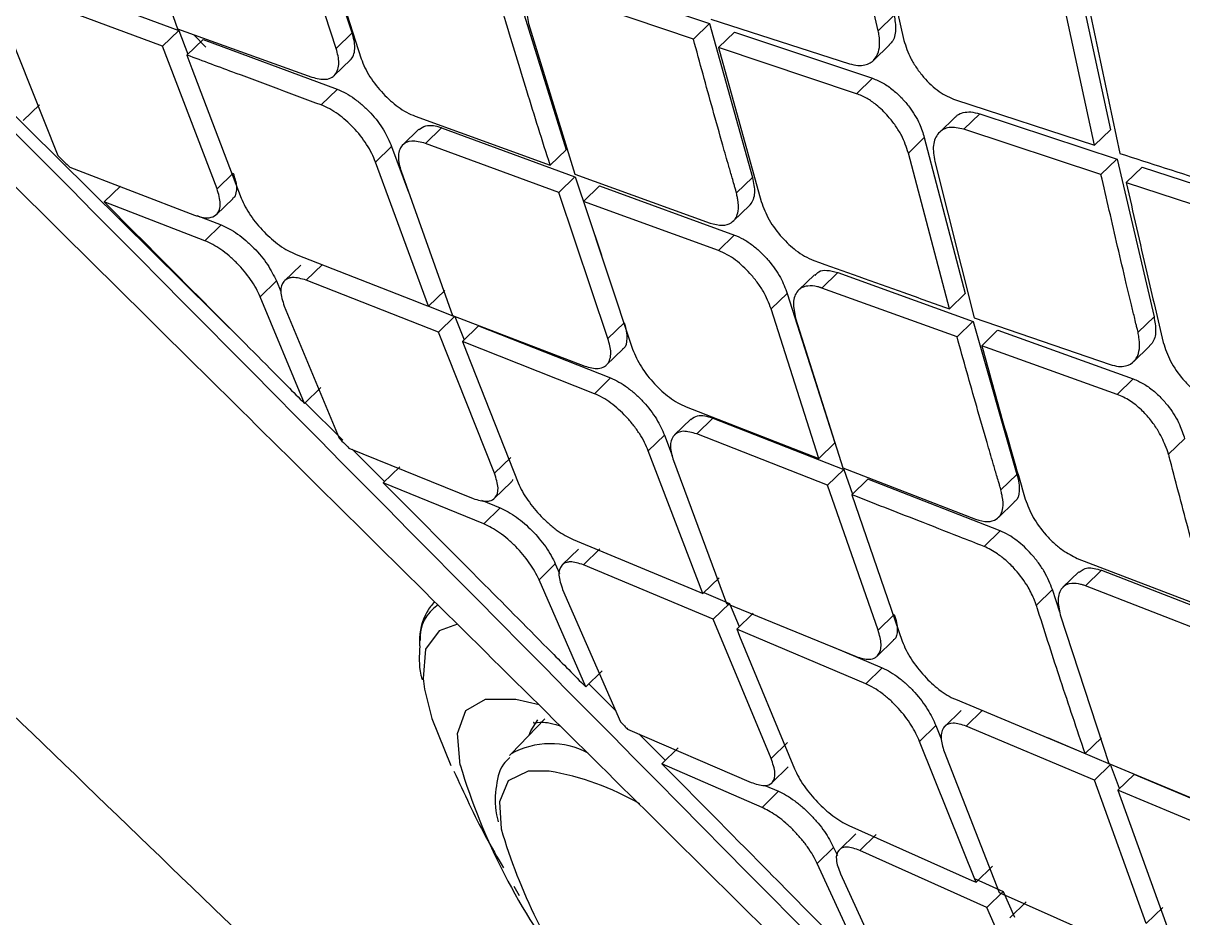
# Model space of a CAD drawing. Extents: x 400 to 501, y 484 to 634.
# Drawn here: x 489.968 to 491.009, y 581.519 to 582.322 of the extents above; entities that cross this region are included whole.
import ezdxf

# ---------------------------------------------------------------- set-up
doc = ezdxf.new("R2010")
doc.units = 0
doc.header["$MEASUREMENT"] = 0
doc.layers.add('DIM', color=3, linetype='Continuous')
doc.layers.add('GEOMETRY', color=3, linetype='Continuous', lineweight=25)

# ---------------------------------------------------------------- blocks, each defined once
blk = doc.blocks.new('2026 GRANDEE')
at = {"layer": 'GEOMETRY', "ltscale": 16}
for p, q in [((39.7421, -14.806), (37.5505, -12.6391)), ((40.3104, -14.5251), (40.2775, -14.3832)), ((39.6361, -14.3927), (39.6812, -14.5235)), ((39.8382, -14.5271), (39.7951, -14.3951)), ((40.3005, -14.3902), (40.3335, -14.5338)), ((39.8238, -14.5411), (39.7808, -14.409)), ((39.8031, -14.4167), (39.8463, -14.5503)), ((40.4876, -14.4688), (40.5189, -14.6141)), ((39.5618, -14.4801), (39.6824, -14.5249)), ((40.0351, -14.477), (40.1588, -14.5188)), ((40.1445, -14.5327), (40.0208, -14.4909)), ((40.5046, -14.628), (40.4733, -14.4827)), ((40.4964, -14.4897), (40.5273, -14.6353)), ((39.6679, -14.5389), (39.5473, -14.4942)), ((39.9885, -14.497), (40.0303, -14.632)), ((40.3104, -14.5251), (40.3247, -14.5113)), ((39.5265, -14.5184), (39.574, -14.637)), ((39.9965, -14.5186), (40.0379, -14.6539)), ((40.1445, -14.5327), (40.1588, -14.5188)), ((40.1588, -14.5188), (40.1975, -14.6568)), ((40.1602, -14.5149), (40.2845, -14.5548)), ((39.6679, -14.5389), (39.6824, -14.5249)), ((39.6812, -14.5235), (39.802, -14.5668)), ((39.6824, -14.5249), (39.6906, -14.5463)), ((39.6898, -14.547), (39.7043, -14.533)), ((39.7069, -14.54), (39.696, -14.5288)), ((39.7043, -14.533), (39.8248, -14.5777)), ((39.8238, -14.5411), (39.8382, -14.5271)), ((40.1813, -14.5263), (40.167, -14.5402)), ((40.1813, -14.5263), (40.3052, -14.5678)), ((39.7168, -14.667), (39.6679, -14.5389)), ((40.2909, -14.5817), (40.167, -14.5402)), ((40.167, -14.5402), (40.2054, -14.6785)), ((40.3061, -14.5518), (40.3205, -14.5379)), ((39.6898, -14.547), (39.6943, -14.5591)), ((39.822, -14.5653), (39.8365, -14.5513)), ((39.6943, -14.5591), (39.7385, -14.6754)), ((40.2909, -14.5817), (40.3052, -14.5678)), ((39.8104, -14.5918), (39.8248, -14.5778)), ((39.5573, -14.5917), (39.5428, -14.6058)), ((40.3798, -14.5873), (40.5046, -14.628)), ((39.8947, -14.6018), (40.0159, -14.6459)), ((40.3795, -14.6026), (40.3653, -14.6164)), ((40.3872, -14.6136), (40.4015, -14.5997)), ((40.4015, -14.5997), (40.5248, -14.6403)), ((39.898, -14.6136), (39.8836, -14.6276)), ((39.904, -14.6263), (39.9184, -14.6123)), ((39.9184, -14.6123), (40.0381, -14.6563)), ((40.5104, -14.6542), (40.3872, -14.6136)), ((40.5046, -14.628), (40.5189, -14.6141)), ((40.0237, -14.6702), (39.904, -14.6263)), ((40.3375, -14.6349), (40.3518, -14.621)), ((40.3518, -14.621), (40.3886, -14.7609)), ((39.8591, -14.643), (39.8735, -14.629)), ((39.8735, -14.629), (39.8886, -14.6699)), ((40.0159, -14.6459), (40.0303, -14.632)), ((40.3743, -14.7748), (40.3375, -14.6349)), ((39.5846, -14.6477), (39.6966, -14.6907)), ((39.9067, -14.7724), (39.8591, -14.643)), ((40.3611, -14.6425), (40.3964, -14.7827)), ((40.5247, -14.6403), (40.5104, -14.6542)), ((40.5248, -14.6403), (40.558, -14.7819)), ((40.5474, -14.6477), (40.5331, -14.6615)), ((40.5474, -14.6477), (40.6723, -14.6882)), ((39.7168, -14.667), (39.7313, -14.653)), ((39.882, -14.6512), (39.9282, -14.7808)), ((40.0381, -14.6563), (40.0237, -14.6702)), ((40.0379, -14.6539), (40.1594, -14.6978)), ((40.0382, -14.6563), (40.0619, -14.7267)), ((40.1832, -14.6707), (40.1975, -14.6568)), ((39.6301, -14.6646), (39.6155, -14.6788)), ((40.0457, -14.6783), (40.0601, -14.6643)), ((40.0601, -14.6643), (40.1813, -14.7085)), ((40.5331, -14.6615), (40.658, -14.7021)), ((39.7059, -14.7136), (39.6155, -14.6788)), ((39.7163, -14.69), (39.7309, -14.6759)), ((40.0678, -14.8014), (40.0237, -14.6702)), ((40.1669, -14.7224), (40.0457, -14.6783)), ((40.0457, -14.6783), (40.0899, -14.811)), ((40.1804, -14.6958), (40.1947, -14.682)), ((39.6986, -14.6911), (39.7204, -14.6995)), ((39.7059, -14.7136), (39.7204, -14.6995)), ((40.1669, -14.7224), (40.1812, -14.7085)), ((39.7878, -14.726), (39.8975, -14.7688)), ((39.7919, -14.7355), (39.7773, -14.7496)), ((39.7969, -14.749), (39.8115, -14.7349)), ((39.7555, -14.7639), (39.7701, -14.7497)), ((39.7701, -14.7497), (39.774, -14.7592)), ((39.9156, -14.7956), (39.7969, -14.749)), ((40.2532, -14.7441), (40.2389, -14.758)), ((40.2597, -14.7561), (40.2741, -14.7422)), ((40.2741, -14.7422), (40.3956, -14.786)), ((39.9067, -14.7724), (39.9212, -14.7583)), ((40.2143, -14.7749), (40.2287, -14.7609)), ((40.2287, -14.7609), (40.2715, -14.895)), ((40.3812, -14.8), (40.2597, -14.7561)), ((40.3743, -14.7748), (40.3886, -14.7609)), ((39.7954, -14.8596), (39.7555, -14.7639)), ((39.7771, -14.7723), (39.8265, -14.8909)), ((39.9067, -14.7723), (39.9301, -14.7815)), ((39.9156, -14.7956), (39.9301, -14.7815)), ((39.9282, -14.7808), (40.0469, -14.8262)), ((39.9302, -14.7815), (39.9386, -14.8027)), ((40.257, -14.909), (40.2143, -14.7749)), ((40.2362, -14.783), (40.2786, -14.9174)), ((40.3964, -14.7827), (40.5185, -14.8247)), ((40.5437, -14.7958), (40.558, -14.7819)), ((39.9371, -14.8041), (39.9517, -14.79)), ((39.9517, -14.79), (40.0701, -14.8368)), ((40.0678, -14.8014), (40.0823, -14.7873)), ((40.3812, -14.8), (40.3955, -14.7861)), ((40.3956, -14.786), (40.435, -14.9233)), ((39.9659, -14.9223), (39.9156, -14.7956)), ((40.4033, -14.8079), (40.4176, -14.794)), ((40.4177, -14.794), (40.5394, -14.8376)), ((39.9371, -14.8041), (39.9407, -14.8135)), ((40.0556, -14.8509), (39.9371, -14.8041)), ((39.9407, -14.8135), (39.9873, -14.931)), ((40.0665, -14.8251), (40.081, -14.8111)), ((40.525, -14.8515), (40.4033, -14.8079)), ((40.5397, -14.8222), (40.5541, -14.8082)), ((39.7954, -14.8596), (39.81, -14.8454)), ((40.0556, -14.8509), (40.0701, -14.8368)), ((40.525, -14.8515), (40.5394, -14.8376)), ((39.8297, -14.8926), (39.7959, -14.8592)), ((40.138, -14.8628), (40.257, -14.909)), ((40.1421, -14.8738), (40.1276, -14.8879)), ((40.1475, -14.887), (40.162, -14.873)), ((40.162, -14.873), (40.2795, -14.9191)), ((40.265, -14.9331), (40.1475, -14.887)), ((40.104, -14.9023), (40.1185, -14.8882)), ((40.1185, -14.8882), (40.1255, -14.9064)), ((40.257, -14.909), (40.2715, -14.895)), ((40.5855, -14.8913), (40.5711, -14.9052)), ((39.8352, -14.8997), (39.9468, -14.945)), ((39.8672, -14.9297), (39.838, -14.9008)), ((40.1531, -15.0303), (40.104, -14.9023)), ((39.8661, -14.9308), (39.8808, -14.9166)), ((39.9659, -14.9223), (39.9805, -14.9082)), ((40.1265, -14.911), (40.1742, -15.0392)), ((40.2786, -14.9174), (40.3978, -14.9635)), ((40.2795, -14.9191), (40.265, -14.9331)), ((40.2795, -14.9191), (40.2872, -14.941)), ((40.2866, -14.9416), (40.301, -14.9276)), ((40.4199, -14.974), (40.3011, -14.9275)), ((40.4206, -14.9373), (40.435, -14.9233)), ((39.9563, -14.9676), (39.8661, -14.9308)), ((39.966, -14.9448), (39.9806, -14.9306)), ((40.3103, -15.0631), (40.265, -14.9331)), ((39.9543, -14.9466), (39.971, -14.9534)), ((40.2866, -14.9416), (40.332, -15.0731)), ((40.4183, -14.962), (40.4326, -14.9482)), ((39.971, -14.9534), (39.9563, -14.9676)), ((40.4054, -14.988), (40.4199, -14.974)), ((40.0414, -14.9904), (40.0268, -15.0046)), ((40.0364, -14.9818), (40.1466, -15.0276)), ((40.0458, -15.0045), (40.0605, -14.9903)), ((40.4891, -14.9987), (40.6085, -15.0445)), ((40.0059, -15.018), (40.0205, -15.0037)), ((40.0205, -15.0037), (40.0242, -15.0122)), ((40.1623, -15.0533), (40.0458, -15.0045)), ((40.4906, -15.0108), (40.4761, -15.0247)), ((40.4965, -15.0234), (40.5109, -15.0094)), ((40.5109, -15.0094), (40.63, -15.0556)), ((40.0478, -15.114), (40.0059, -15.018)), ((40.1531, -15.0303), (40.1677, -15.0161)), ((40.0271, -15.0268), (40.0789, -15.1454)), ((40.1539, -15.0295), (40.1769, -15.0391)), ((40.4669, -15.0268), (40.4524, -15.0408)), ((40.4736, -15.0471), (40.4669, -15.0268)), ((40.6155, -15.0696), (40.4965, -15.0234)), ((40.1623, -15.0533), (40.1769, -15.0391)), ((40.1742, -15.0392), (40.2905, -15.0868)), ((40.1769, -15.0391), (40.1856, -15.06)), ((40.2143, -15.1784), (40.1623, -15.0533)), ((40.198, -15.048), (40.1834, -15.0622)), ((40.3103, -15.0631), (40.3248, -15.049)), ((40.4739, -15.0493), (40.5174, -15.1828)), ((40.1834, -15.0621), (40.186, -15.0687)), ((40.2994, -15.1113), (40.1834, -15.0622)), ((40.186, -15.0687), (40.2352, -15.1875)), ((40.3095, -15.0864), (40.324, -15.0722)), ((40.2702, -15.0785), (40.314, -15.0971)), ((40.0478, -15.114), (40.0625, -15.0997)), ((40.2994, -15.1113), (40.314, -15.0971)), ((40.0745, -15.1353), (40.0505, -15.1114)), ((40.3797, -15.1252), (40.4962, -15.1739)), ((40.3848, -15.1354), (40.3702, -15.1495)), ((40.3894, -15.1493), (40.404, -15.1351)), ((40.0112, -15.1428), (39.9808, -15.1743)), ((40.0853, -15.1519), (40.1963, -15.1998)), ((40.1193, -15.18), (40.0955, -15.1563)), ((40.3622, -15.1488), (40.3476, -15.163)), ((40.3622, -15.1488), (40.3669, -15.1606)), ((40.5045, -15.1978), (40.3894, -15.1493)), ((40.2143, -15.1784), (40.229, -15.1641)), ((40.3982, -15.2895), (40.3476, -15.163)), ((40.519, -15.1837), (40.4626, -15.1598)), ((40.4962, -15.1739), (40.5108, -15.1598)), ((40.1161, -15.183), (40.1309, -15.1687)), ((40.3696, -15.1721), (40.419, -15.2987)), ((40.2062, -15.2222), (40.1161, -15.183)), ((40.2149, -15.2002), (40.2297, -15.1859)), ((40.5045, -15.1978), (40.519, -15.1837)), ((40.5174, -15.1828), (40.634, -15.2313)), ((40.5269, -15.2054), (40.519, -15.1837)), ((40.5511, -15.3264), (40.5045, -15.1978)), ((40.5256, -15.2067), (40.5401, -15.1926)), ((40.6564, -15.2415), (40.5401, -15.1926)), ((40.2062, -15.2222), (40.221, -15.2078)), ((40.2086, -15.2025), (40.221, -15.2078)), ((40.6418, -15.2556), (40.5256, -15.2067)), ((40.5256, -15.2067), (40.5724, -15.3369)), ((40.284, -15.2385), (40.3945, -15.2878)), ((40.2903, -15.246), (40.2755, -15.2603)), ((40.2939, -15.2608), (40.3087, -15.2465)), ((40.2704, -15.2583), (40.2557, -15.2726)), ((40.2704, -15.2583), (40.2738, -15.2655)), ((40.4078, -15.312), (40.2939, -15.2608)), ((40.3, -15.369), (40.2557, -15.2726)), ((40.2764, -15.2818), (40.3311, -15.4004)), ((40.413, -15.2751), (40.3983, -15.2894)), ((39.9832, -15.2929), (39.988, -15.3012)), ((40.3945, -15.2878), (40.3982, -15.2894)), ((40.3974, -15.2863), (40.4226, -15.2977)), ((40.4078, -15.312), (40.4226, -15.2977)), ((40.4189, -15.2987), (40.5325, -15.349)), ((40.4226, -15.2977), (40.4327, -15.3207)), ((40.4618, -15.4352), (40.4079, -15.312)), ((40.4432, -15.307), (40.4285, -15.3214)), ((40.5511, -15.3264), (40.5658, -15.3122))]:
    blk.add_line(p, q, dxfattribs=at)
at = {"layer": 'GEOMETRY', "ltscale": 16, "flags": 128}
for points in [[(39.8975, -14.7688), (39.9026, -14.7708), (39.9067, -14.7724)], [(40.1466, -15.0276), (40.1502, -15.0291), (40.1531, -15.0303)], [(39.9328, -15.0579), (39.9162, -15.0638), (39.9039, -15.0803), (39.9018, -15.1066), (39.9031, -15.1162)], [(39.9031, -15.1162), (39.9098, -15.1424), (39.9266, -15.1847)], [(39.9352, -15.1842), (39.9328, -15.1558), (39.9402, -15.1354), (39.9577, -15.1251), (39.985, -15.125), (40.0059, -15.1298)], [(39.9971, -15.1574), (39.9984, -15.1534), (40.0048, -15.1435)], [(39.9808, -15.1743), (39.9806, -15.1745), (39.9795, -15.1757)], [(40.0149, -15.1897), (39.9962, -15.1897), (39.9782, -15.1984), (39.9703, -15.2171), (39.9718, -15.2416)]]:
    blk.add_lwpolyline(points, dxfattribs=at)
at = {"layer": 'GEOMETRY', "ltscale": 16}
for centre, radius, start, end in [((39.935, -15.0706), 0.036, 123.2227, 182.8093), ((40.0161, -15.2377), 0.0726, 62.1598, 119.1029), ((40.4855, -15.019), 0.5746, 196.7044, 217.8715), ((39.9725, -15.4345), 0.2485, 60.0727, 80.1777), ((40.4776, -15.0901), 0.528, 196.6732, 215.6437)]:
    blk.add_arc(centre, radius, start, end, dxfattribs=at)
for points, knots in [([(33.1112, -8.6122), (33.301, -8.8166), (33.6802, -9.2249), (34.2607, -9.8374), (34.8462, -10.4484), (35.4368, -11.0578), (36.0312, -11.6653), (36.6288, -12.2707), (37.2294, -12.8738), (37.8326, -13.4744), (38.4383, -14.0724), (39.0461, -14.6672), (39.6559, -15.2581), (40.2672, -15.8439), (40.8801, -16.4248), (41.2887, -16.8043), (41.4933, -16.9943)], [0, 0, 0, 0, 0.071643, 0.14309, 0.214489, 0.285889, 0.357236, 0.428542, 0.499851, 0.571188, 0.642541, 0.713932, 0.785365, 0.856798, 0.928296, 1, 1, 1, 1]), ([(33.9473, -9.1847), (34.1002, -9.3342), (34.4079, -9.635), (34.8583, -10.0743), (35.2854, -10.4909), (35.6745, -10.8705), (36.0618, -11.2485), (36.4558, -11.6334), (36.8653, -12.0343), (37.205, -12.3676), (37.478, -12.6357), (37.687, -12.841), (37.8968, -13.0474), (38.1182, -13.2654), (38.3623, -13.5059), (38.6355, -13.7754), (38.9498, -14.0858), (39.3071, -14.439), (39.7095, -14.837), (40.1476, -15.2705), (40.6071, -15.7254), (40.921, -16.0353), (41.0767, -16.1891)], [0, 0, 0, 0, 0.064169, 0.129138, 0.188802, 0.243183, 0.292269, 0.351201, 0.408497, 0.464259, 0.494029, 0.523343, 0.552198, 0.58236, 0.616633, 0.655052, 0.697622, 0.749248, 0.805908, 0.86759, 0.934316, 1, 1, 1, 1]), ([(39.7927, -17.8288), (39.5267, -17.5294), (38.9972, -16.9336), (38.1493, -16.0898), (37.2847, -15.2735), (36.3973, -14.4849), (35.4987, -13.7223), (34.5911, -12.9819), (33.6654, -12.2723), (32.7101, -11.589), (32.0461, -11.1694), (31.7122, -10.9583)], [0, 0, 0, 0, 0.113392, 0.225638, 0.337341, 0.448782, 0.560233, 0.669481, 0.778832, 0.888788, 1, 1, 1, 1]), ([(41.0678, -16.1637), (41.0674, -16.1632), (41.0641, -16.1599), (41.053, -16.1488), (41.0136, -16.1092), (40.8667, -15.9614), (40.2958, -15.3855), (39.1702, -14.2436), (38.1422, -13.2265), (37.5502, -12.6408)], [0, 0, 0, 0, 0.000353, 0.002828, 0.009436, 0.033986, 0.128384, 0.498019, 1, 1, 1, 1]), ([(40.0208, -14.4909), (40.0163, -14.4899), (40.0072, -14.4879), (39.9993, -14.4923), (39.9957, -14.4986), (39.994, -14.5064), (39.9955, -14.5138), (39.9965, -14.5186)], [0, 0, 0, 0, 0.249352, 0.498762, 0.63472, 0.763724, 1, 1, 1, 1]), ([(40.0159, -14.6459), (40.0089, -14.6237), (39.9953, -14.5807), (39.982, -14.537), (39.9756, -14.5157), (39.9755, -14.5153), (39.975, -14.5139), (39.9746, -14.5124), (39.9742, -14.511), (39.9742, -14.5109), (39.9742, -14.5109), (39.9742, -14.5109)], [0, 0, 0, 0, 0.497197, 0.960014, 0.966058, 0.968166, 0.968406, 0.997887, 0.999403, 0.999937, 1, 1, 1, 1]), ([(40.3247, -14.5113), (40.3254, -14.5157), (40.3269, -14.5251), (40.3244, -14.5338), (40.3211, -14.5369), (40.3203, -14.5377)], [0, 0, 0, 0, 0.403303, 0.852193, 1, 1, 1, 1]), ([(39.8364, -14.5512), (39.8367, -14.551), (39.8382, -14.5497), (39.8399, -14.5461), (39.8412, -14.5387), (39.8394, -14.5316), (39.8382, -14.5271)], [0, 0, 0, 0, 0.052001, 0.318163, 0.565122, 1, 1, 1, 1]), ([(40.1832, -14.6707), (40.1831, -14.6702), (40.1828, -14.6695), (40.1824, -14.6681), (40.1818, -14.666), (40.1808, -14.6623), (40.1789, -14.6558), (40.1755, -14.644), (40.1696, -14.6235), (40.159, -14.5855), (40.1502, -14.5537), (40.1445, -14.5327)], [0, 0, 0, 0, 0.009623, 0.017116, 0.030517, 0.054581, 0.097601, 0.17449, 0.3111, 0.545921, 1, 1, 1, 1]), ([(40.2845, -14.5548), (40.2871, -14.5554), (40.2921, -14.5567), (40.3002, -14.556), (40.3063, -14.5525), (40.3104, -14.5458), (40.312, -14.5385), (40.3115, -14.5313), (40.3107, -14.5267), (40.3104, -14.5251)], [0, 0, 0, 0, 0.143105, 0.271206, 0.501054, 0.625853, 0.791217, 0.929716, 1, 1, 1, 1]), ([(39.802, -14.5668), (39.8063, -14.5679), (39.8135, -14.5697), (39.8197, -14.5674), (39.8233, -14.5643), (39.8255, -14.5601), (39.8268, -14.5526), (39.825, -14.5456), (39.8238, -14.5411)], [0, 0, 0, 0, 0.248821, 0.411638, 0.49913, 0.639645, 0.770088, 1, 1, 1, 1]), ([(40.3334, -14.5338), (40.3352, -14.5393), (40.3379, -14.5476), (40.3448, -14.5588), (40.3529, -14.5693), (40.3651, -14.5808), (40.3749, -14.5852), (40.3798, -14.5873)], [0, 0, 0, 0, 0.240292, 0.368217, 0.500906, 0.750194, 1, 1, 1, 1]), ([(39.8104, -14.5918), (39.7849, -14.5823), (39.7447, -14.5674), (39.7045, -14.5525), (39.6898, -14.547)], [0, 0, 0, 0, 0.634373, 1, 1, 1, 1]), ([(39.8463, -14.5503), (39.8473, -14.553), (39.8493, -14.5582), (39.8554, -14.569), (39.8654, -14.5818), (39.8773, -14.5923), (39.8871, -14.5987), (39.8921, -14.6008), (39.8947, -14.6018)], [0, 0, 0, 0, 0.128054, 0.254285, 0.500647, 0.734448, 0.863346, 1, 1, 1, 1]), ([(40.3052, -14.5678), (40.3084, -14.5691), (40.3145, -14.5716), (40.3237, -14.578), (40.3317, -14.5854), (40.3401, -14.5955), (40.3477, -14.6078), (40.3505, -14.617), (40.3518, -14.621)], [0, 0, 0, 0, 0.164053, 0.316987, 0.458803, 0.589503, 0.816681, 1, 1, 1, 1]), ([(39.8248, -14.5777), (39.8274, -14.5788), (39.8324, -14.5809), (39.8402, -14.586), (39.8478, -14.5921), (39.8571, -14.6012), (39.8671, -14.6141), (39.8714, -14.6241), (39.8735, -14.629)], [0, 0, 0, 0, 0.134846, 0.266719, 0.39573, 0.521994, 0.765624, 1, 1, 1, 1]), ([(40.3375, -14.6349), (40.3357, -14.6296), (40.333, -14.6214), (40.326, -14.6103), (40.3186, -14.6007), (40.3098, -14.5922), (40.2999, -14.5853), (40.2941, -14.5829), (40.2909, -14.5817)], [0, 0, 0, 0, 0.237892, 0.366099, 0.500195, 0.698234, 0.836249, 1, 1, 1, 1]), ([(39.8591, -14.643), (39.858, -14.6404), (39.856, -14.6353), (39.8498, -14.6246), (39.8397, -14.6118), (39.8277, -14.6013), (39.8178, -14.5949), (39.8129, -14.5928), (39.8104, -14.5917)], [0, 0, 0, 0, 0.126298, 0.251952, 0.50074, 0.737801, 0.865844, 1, 1, 1, 1]), ([(40.3797, -14.6028), (40.3802, -14.6022), (40.3821, -14.6001), (40.3867, -14.5984), (40.3934, -14.5976), (40.3988, -14.599), (40.4015, -14.5997)], [0, 0, 0, 0, 0.117744, 0.398802, 0.692873, 1, 1, 1, 1]), ([(39.8982, -14.6138), (39.9, -14.6125), (39.9033, -14.61), (39.9105, -14.61), (39.9156, -14.6112), (39.9181, -14.6122), (39.9184, -14.6123)], [0, 0, 0, 0, 0.383764, 0.702545, 0.968174, 1, 1, 1, 1]), ([(40.3872, -14.6136), (40.3826, -14.6126), (40.3735, -14.6108), (40.3654, -14.6153), (40.3614, -14.6217), (40.3591, -14.6297), (40.3603, -14.6374), (40.3611, -14.6425)], [0, 0, 0, 0, 0.24947, 0.4991, 0.628386, 0.755117, 1, 1, 1, 1]), ([(39.904, -14.6263), (39.8996, -14.6252), (39.8908, -14.6229), (39.8834, -14.6267), (39.8802, -14.6326), (39.879, -14.64), (39.8808, -14.6469), (39.882, -14.6512)], [0, 0, 0, 0, 0.248976, 0.498493, 0.642102, 0.773685, 1, 1, 1, 1]), ([(39.574, -14.637), (39.5759, -14.639), (39.5795, -14.6426), (39.583, -14.6461), (39.5846, -14.6477)], [0, 0, 0, 0, 0.560001, 1, 1, 1, 1]), ([(40.5273, -14.6353), (40.5545, -14.6441), (40.5963, -14.6575), (40.638, -14.6709), (40.6525, -14.6755)], [0, 0, 0, 0, 0.653621, 1, 1, 1, 1]), ([(39.7313, -14.653), (39.7327, -14.6572), (39.7348, -14.6639), (39.7339, -14.6709), (39.7327, -14.6746), (39.731, -14.6756), (39.7307, -14.6757)], [0, 0, 0, 0, 0.421787, 0.675449, 0.957166, 1, 1, 1, 1]), ([(40.1975, -14.6568), (40.1985, -14.6616), (40.2, -14.6691), (40.1983, -14.6768), (40.1965, -14.68), (40.1952, -14.6814), (40.195, -14.6817), (40.1948, -14.6819), (40.1947, -14.682)], [0, 0, 0, 0, 0.453574, 0.697366, 0.951995, 0.959893, 0.974717, 1, 1, 1, 1]), ([(40.5437, -14.7958), (40.5435, -14.795), (40.5432, -14.7936), (40.5425, -14.791), (40.5416, -14.7872), (40.54, -14.7805), (40.5371, -14.7684), (40.532, -14.7474), (40.5229, -14.7084), (40.5154, -14.6757), (40.5104, -14.6542)], [0, 0, 0, 0, 0.017104, 0.030497, 0.054545, 0.09754, 0.174389, 0.310931, 0.545091, 1, 1, 1, 1]), ([(39.6966, -14.6907), (39.701, -14.692), (39.7055, -14.6933), (39.7092, -14.693), (39.7102, -14.6929), (39.7133, -14.6923), (39.718, -14.6894), (39.721, -14.6811), (39.7182, -14.6717), (39.7168, -14.667)], [0, 0, 0, 0, 0.249551, 0.25685, 0.27105, 0.320141, 0.500582, 0.750768, 1, 1, 1, 1]), ([(40.5331, -14.6615), (40.5392, -14.6885), (40.5477, -14.7261), (40.5589, -14.7737), (40.5639, -14.7945), (40.5663, -14.8049)], [0, 0, 0, 0, 0.562661, 0.781761, 1, 1, 1, 1]), ([(39.6155, -14.6787), (39.6455, -14.7089), (39.6952, -14.7588), (39.7551, -14.8191), (39.7851, -14.8492), (39.7954, -14.8596)], [0, 0, 0, 0, 0.5, 0.82805, 1, 1, 1, 1]), ([(39.7385, -14.6754), (39.7396, -14.6779), (39.7418, -14.683), (39.7483, -14.6934), (39.7586, -14.706), (39.7707, -14.7164), (39.7806, -14.7228), (39.7854, -14.7249), (39.7878, -14.726)], [0, 0, 0, 0, 0.130006, 0.256723, 0.499934, 0.73889, 0.866735, 1, 1, 1, 1]), ([(40.1594, -14.6978), (40.1633, -14.6988), (40.1706, -14.7007), (40.1784, -14.6981), (40.1829, -14.6934), (40.1852, -14.6865), (40.185, -14.6794), (40.1837, -14.6736), (40.1833, -14.6715), (40.1832, -14.6707)], [0, 0, 0, 0, 0.216076, 0.406227, 0.570384, 0.708494, 0.905871, 0.965796, 1, 1, 1, 1]), ([(40.2054, -14.6785), (40.2074, -14.684), (40.2115, -14.6949), (40.2233, -14.7106), (40.2347, -14.7213), (40.2445, -14.7279), (40.2498, -14.7301), (40.2525, -14.7313)], [0, 0, 0, 0, 0.248517, 0.499694, 0.723033, 0.854912, 1, 1, 1, 1]), ([(39.7204, -14.6995), (39.7228, -14.7005), (39.7276, -14.7026), (39.7353, -14.7075), (39.7428, -14.7133), (39.7523, -14.7222), (39.7629, -14.735), (39.7677, -14.7449), (39.7701, -14.7497)], [0, 0, 0, 0, 0.130028, 0.258308, 0.385031, 0.510393, 0.756632, 1, 1, 1, 1]), ([(40.1813, -14.7085), (40.184, -14.7096), (40.1893, -14.7119), (40.1975, -14.7174), (40.2051, -14.7239), (40.214, -14.7335), (40.2232, -14.7464), (40.2269, -14.7562), (40.2287, -14.7609)], [0, 0, 0, 0, 0.143635, 0.281886, 0.414807, 0.542459, 0.781164, 1, 1, 1, 1]), ([(39.7555, -14.7639), (39.7544, -14.7613), (39.7521, -14.7564), (39.7456, -14.7461), (39.7371, -14.7359), (39.7277, -14.7271), (39.7177, -14.7193), (39.7106, -14.7159), (39.7059, -14.7136)], [0, 0, 0, 0, 0.129086, 0.255493, 0.49996, 0.62385, 0.750121, 1, 1, 1, 1]), ([(40.2143, -14.7749), (40.2122, -14.7696), (40.2091, -14.7615), (40.2018, -14.7507), (40.1937, -14.7408), (40.1844, -14.7322), (40.1746, -14.7257), (40.1695, -14.7236), (40.1669, -14.7224)], [0, 0, 0, 0, 0.245882, 0.372175, 0.500468, 0.730377, 0.860325, 1, 1, 1, 1]), ([(40.2525, -14.7313), (40.2794, -14.7409), (40.32, -14.7554), (40.3606, -14.7699), (40.3743, -14.7748)], [0, 0, 0, 0, 0.664013, 1, 1, 1, 1]), ([(40.2537, -14.7447), (40.2548, -14.7435), (40.2572, -14.7406), (40.2644, -14.7397), (40.2707, -14.7413), (40.2741, -14.7422)], [0, 0, 0, 0, 0.258632, 0.597815, 1, 1, 1, 1]), ([(39.7969, -14.749), (39.7926, -14.7478), (39.7867, -14.7461), (39.7804, -14.7473), (39.7756, -14.7504), (39.7728, -14.7584), (39.7757, -14.7677), (39.7771, -14.7723)], [0, 0, 0, 0, 0.249385, 0.336072, 0.500493, 0.750726, 1, 1, 1, 1]), ([(40.2597, -14.7561), (40.2597, -14.7561), (40.2596, -14.7561), (40.2592, -14.7559), (40.258, -14.7555), (40.2536, -14.7543), (40.2457, -14.7536), (40.2387, -14.757), (40.2352, -14.7632), (40.2336, -14.7708), (40.2352, -14.7782), (40.2362, -14.783)], [0, 0, 0, 0, 0.002274, 0.006334, 0.01981, 0.068181, 0.250059, 0.49929, 0.63547, 0.76445, 1, 1, 1, 1]), ([(40.558, -14.7819), (40.5588, -14.7862), (40.5603, -14.7955), (40.558, -14.8041), (40.5548, -14.8072), (40.5539, -14.808)], [0, 0, 0, 0, 0.3947973, 0.8409534, 1, 1, 1, 1]), ([(40.0823, -14.7873), (40.0831, -14.7899), (40.0846, -14.7949), (40.0849, -14.8032), (40.0841, -14.8093), (40.0811, -14.8106), (40.0807, -14.8108)], [0, 0, 0, 0, 0.244688, 0.483643, 0.943139, 1, 1, 1, 1]), ([(40.0469, -14.8262), (40.0512, -14.8273), (40.0582, -14.8293), (40.0642, -14.8271), (40.0677, -14.8241), (40.0698, -14.8201), (40.0709, -14.8128), (40.069, -14.8058), (40.0678, -14.8014)], [0, 0, 0, 0, 0.248743, 0.412405, 0.499124, 0.639915, 0.77044, 1, 1, 1, 1]), ([(40.4206, -14.9373), (40.4205, -14.9369), (40.4203, -14.9361), (40.4199, -14.9347), (40.4193, -14.9327), (40.4182, -14.929), (40.4162, -14.9225), (40.4128, -14.9108), (40.4068, -14.8903), (40.3959, -14.8526), (40.387, -14.8209), (40.3812, -14.8)], [0, 0, 0, 0, 0.0096184, 0.0171074, 0.0305018, 0.0545539, 0.0975548, 0.174419, 0.3110274, 0.5463034, 1, 1, 1, 1]), ([(40.5185, -14.8247), (40.5212, -14.8254), (40.5261, -14.8268), (40.534, -14.8262), (40.5399, -14.8228), (40.5439, -14.8163), (40.5454, -14.8091), (40.5448, -14.8019), (40.544, -14.7973), (40.5437, -14.7958)], [0, 0, 0, 0, 0.145691, 0.274264, 0.501432, 0.626169, 0.791714, 0.930282, 1, 1, 1, 1]), ([(40.0899, -14.811), (40.091, -14.8136), (40.093, -14.8188), (40.0991, -14.8295), (40.1091, -14.8424), (40.1209, -14.853), (40.1306, -14.8595), (40.1355, -14.8616), (40.138, -14.8628)], [0, 0, 0, 0, 0.128041, 0.254241, 0.500661, 0.73439, 0.86329, 1, 1, 1, 1]), ([(40.4033, -14.8079), (40.4097, -14.8311), (40.4225, -14.8773), (40.4358, -14.9229), (40.4424, -14.9456)], [0, 0, 0, 0, 0.502953, 1, 1, 1, 1]), ([(40.5663, -14.8049), (40.5682, -14.8105), (40.5719, -14.8219), (40.5823, -14.8367), (40.5914, -14.8459), (40.5986, -14.8517), (40.6047, -14.8562), (40.6097, -14.858), (40.6121, -14.8589)], [0, 0, 0, 0, 0.249215, 0.49895, 0.665392, 0.748854, 0.87491, 1, 1, 1, 1]), ([(40.0701, -14.8368), (40.0726, -14.8379), (40.0775, -14.8401), (40.0853, -14.8452), (40.0928, -14.8514), (40.102, -14.8606), (40.112, -14.8735), (40.1164, -14.8834), (40.1185, -14.8882)], [0, 0, 0, 0, 0.135166, 0.267199, 0.39624, 0.522441, 0.765801, 1, 1, 1, 1]), ([(40.5394, -14.8376), (40.5424, -14.8389), (40.5483, -14.8414), (40.5572, -14.8478), (40.565, -14.8551), (40.5735, -14.8652), (40.5812, -14.8778), (40.5841, -14.8871), (40.5855, -14.8913)], [0, 0, 0, 0, 0.160563, 0.310984, 0.451272, 0.581442, 0.810576, 1, 1, 1, 1]), ([(40.104, -14.9023), (40.103, -14.8998), (40.1009, -14.8947), (40.0961, -14.8867), (40.0905, -14.8788), (40.0821, -14.8691), (40.0726, -14.8606), (40.0629, -14.8541), (40.0581, -14.852), (40.0556, -14.8509)], [0, 0, 0, 0, 0.126258, 0.251764, 0.37673, 0.501374, 0.737783, 0.865739, 1, 1, 1, 1]), ([(40.5711, -14.9052), (40.5702, -14.9026), (40.5677, -14.8956), (40.5623, -14.8846), (40.5547, -14.8738), (40.5464, -14.8648), (40.536, -14.8564), (40.5288, -14.8532), (40.525, -14.8515)], [0, 0, 0, 0, 0.123847, 0.331014, 0.466604, 0.623312, 0.80112, 1, 1, 1, 1]), ([(40.1423, -14.874), (40.1441, -14.8727), (40.1473, -14.8703), (40.1543, -14.8705), (40.1592, -14.8719), (40.1617, -14.8729), (40.162, -14.873)], [0, 0, 0, 0, 0.387149, 0.706746, 0.969958, 1, 1, 1, 1]), ([(40.1475, -14.887), (40.1432, -14.8858), (40.1346, -14.8834), (40.1275, -14.887), (40.1244, -14.8927), (40.1234, -14.8999), (40.1253, -14.9067), (40.1265, -14.911)], [0, 0, 0, 0, 0.248921, 0.498526, 0.642186, 0.773772, 1, 1, 1, 1]), ([(39.8265, -14.8909), (39.8282, -14.8926), (39.8311, -14.8955), (39.834, -14.8984), (39.8352, -14.8997)], [0, 0, 0, 0, 0.560001, 1, 1, 1, 1]), ([(40.6085, -15.0445), (40.6022, -15.0216), (40.59, -14.9773), (40.5781, -14.9322), (40.5724, -14.9102), (40.5723, -14.9098), (40.5719, -14.9083), (40.5716, -14.9068), (40.5712, -14.9054), (40.5711, -14.9053), (40.5711, -14.9052), (40.5711, -14.9052)], [0, 0, 0, 0, 0.496888, 0.959878, 0.965951, 0.968106, 0.968368, 0.997832, 0.999363, 0.999924, 1, 1, 1, 1]), ([(39.9468, -14.945), (39.9511, -14.9463), (39.9555, -14.9477), (39.9591, -14.9475), (39.96, -14.9475), (39.963, -14.947), (39.9676, -14.9442), (39.9703, -14.9362), (39.9674, -14.927), (39.9659, -14.9223)], [0, 0, 0, 0, 0.249422, 0.256777, 0.271023, 0.320176, 0.500628, 0.751003, 1, 1, 1, 1]), ([(39.9822, -14.9278), (39.982, -14.9287), (39.9816, -14.9298), (39.9807, -14.9303), (39.9805, -14.9304)], [0, 0, 0, 0, 0.7679843, 1, 1, 1, 1]), ([(40.435, -14.9233), (40.4357, -14.926), (40.4371, -14.9314), (40.4369, -14.9401), (40.4358, -14.9464), (40.4327, -14.9478), (40.4324, -14.9479)], [0, 0, 0, 0, 0.250427, 0.492994, 0.953457, 1, 1, 1, 1]), ([(39.8661, -14.9308), (39.8964, -14.9613), (39.9468, -15.0121), (40.0074, -15.0732), (40.0376, -15.1037), (40.0478, -15.114)], [0, 0, 0, 0, 0.5000005, 0.8319116, 1, 1, 1, 1]), ([(39.9873, -14.931), (39.9884, -14.9336), (39.9907, -14.9386), (39.9972, -14.9489), (40.0056, -14.9591), (40.0149, -14.9679), (40.0248, -14.9759), (40.0318, -14.9794), (40.0364, -14.9818)], [0, 0, 0, 0, 0.130068, 0.256774, 0.499944, 0.623421, 0.749844, 1, 1, 1, 1]), ([(40.3978, -14.9635), (40.4016, -14.9646), (40.4088, -14.9666), (40.4164, -14.9642), (40.4208, -14.9596), (40.4229, -14.9528), (40.4225, -14.9459), (40.4211, -14.9402), (40.4208, -14.9381), (40.4206, -14.9373)], [0, 0, 0, 0, 0.217149, 0.408058, 0.572656, 0.710894, 0.907606, 0.966764, 1, 1, 1, 1]), ([(40.4054, -14.988), (40.3981, -14.9851), (40.3783, -14.9774), (40.3386, -14.9619), (40.3064, -14.9493), (40.2866, -14.9416)], [0, 0, 0, 0, 0.185472, 0.500001, 1, 1, 1, 1]), ([(40.4424, -14.9456), (40.4445, -14.951), (40.4486, -14.9619), (40.459, -14.9759), (40.4684, -14.9854), (40.4781, -14.9932), (40.4848, -14.9966), (40.4891, -14.9987)], [0, 0, 0, 0, 0.249585, 0.499556, 0.637828, 0.767434, 1, 1, 1, 1]), ([(39.971, -14.9534), (39.9734, -14.9545), (39.9781, -14.9567), (39.9879, -14.9631), (40, -14.9736), (40.0105, -14.9861), (40.0171, -14.9963), (40.0194, -15.0013), (40.0205, -15.0037)], [0, 0, 0, 0, 0.132943, 0.260638, 0.500019, 0.744321, 0.870751, 1, 1, 1, 1]), ([(40.0059, -15.018), (40.0047, -15.0155), (40.0024, -15.0106), (39.9958, -15.0003), (39.9873, -14.9902), (39.9779, -14.9814), (39.968, -14.9735), (39.961, -14.97), (39.9563, -14.9676)], [0, 0, 0, 0, 0.129215, 0.255626, 0.499934, 0.62358, 0.74984, 1, 1, 1, 1]), ([(40.4669, -15.0268), (40.4648, -15.0215), (40.4616, -15.0135), (40.4543, -15.0026), (40.4463, -14.9927), (40.437, -14.984), (40.4274, -14.9774), (40.4224, -14.9751), (40.4199, -14.974)], [0, 0, 0, 0, 0.246122, 0.372299, 0.500372, 0.730426, 0.860366, 1, 1, 1, 1]), ([(40.4524, -15.0408), (40.4523, -15.0407), (40.4521, -15.0402), (40.4516, -15.0387), (40.4497, -15.0336), (40.4446, -15.023), (40.4354, -15.0105), (40.4256, -15.0008), (40.4158, -14.9932), (40.4094, -14.99), (40.4054, -14.988)], [0, 0, 0, 0, 0.009122, 0.024533, 0.074527, 0.251182, 0.500258, 0.650088, 0.783386, 1, 1, 1, 1]), ([(40.0458, -15.0045), (40.0416, -15.0032), (40.0358, -15.0014), (40.0297, -15.0024), (40.0251, -15.0053), (40.0225, -15.0131), (40.0256, -15.0222), (40.0271, -15.0268)], [0, 0, 0, 0, 0.249321, 0.334586, 0.50054, 0.750903, 1, 1, 1, 1]), ([(40.4908, -15.011), (40.4931, -15.0094), (40.4979, -15.0058), (40.5064, -15.0082), (40.5109, -15.0094)], [0, 0, 0, 0, 0.4716749, 1, 1, 1, 1]), ([(40.4965, -15.0234), (40.496, -15.0232), (40.4946, -15.0227), (40.4902, -15.0214), (40.4826, -15.0206), (40.476, -15.0238), (40.4727, -15.0298), (40.4712, -15.0373), (40.4729, -15.0446), (40.4739, -15.0493)], [0, 0, 0, 0, 0.027526, 0.078466, 0.25015, 0.499437, 0.63601, 0.765084, 1, 1, 1, 1]), ([(39.912, -15.0374), (39.9096, -15.0405), (39.9012, -15.0512), (39.8982, -15.0658), (39.8987, -15.0762), (39.8988, -15.0776)], [0, 0, 0, 0, 0.259712, 0.897856, 1, 1, 1, 1]), ([(40.4962, -15.1739), (40.4888, -15.152), (40.4745, -15.1098), (40.4606, -15.0667), (40.4539, -15.0456), (40.4538, -15.0452), (40.4538, -15.0451), (40.4534, -15.0437), (40.4529, -15.0423), (40.4525, -15.0409), (40.4524, -15.0408), (40.4524, -15.0408), (40.4524, -15.0408)], [0, 0, 0, 0, 0.496892, 0.960008, 0.966049, 0.967674, 0.968282, 0.968368, 0.997884, 0.999402, 0.999936, 1, 1, 1, 1]), ([(40.3248, -15.049), (40.3256, -15.0515), (40.3272, -15.0565), (40.3277, -15.0647), (40.327, -15.0706), (40.3241, -15.0718), (40.3238, -15.0719)], [0, 0, 0, 0, 0.244094, 0.482939, 0.943893, 1, 1, 1, 1]), ([(40.2905, -15.0869), (40.2946, -15.0881), (40.3016, -15.0902), (40.3073, -15.0883), (40.3106, -15.0854), (40.3126, -15.0816), (40.3135, -15.0744), (40.3115, -15.0675), (40.3103, -15.0631)], [0, 0, 0, 0, 0.248694, 0.413885, 0.499183, 0.640335, 0.770957, 1, 1, 1, 1]), ([(40.332, -15.0731), (40.333, -15.0757), (40.3351, -15.0809), (40.3413, -15.0916), (40.3513, -15.1045), (40.3629, -15.1152), (40.3725, -15.1218), (40.3773, -15.1241), (40.3797, -15.1252)], [0, 0, 0, 0, 0.128064, 0.254224, 0.50057, 0.73425, 0.863182, 1, 1, 1, 1]), ([(39.8988, -15.0776), (39.8983, -15.086), (39.8977, -15.0957), (39.9005, -15.1063), (39.9009, -15.1077)], [0, 0, 0, 0, 0.866097, 1, 1, 1, 1]), ([(40.314, -15.0971), (40.3165, -15.0982), (40.3213, -15.1005), (40.329, -15.1058), (40.3364, -15.112), (40.3455, -15.1213), (40.3555, -15.1342), (40.36, -15.144), (40.3622, -15.1488)], [0, 0, 0, 0, 0.135487, 0.267661, 0.396704, 0.522809, 0.765872, 1, 1, 1, 1]), ([(40.3476, -15.163), (40.3453, -15.1582), (40.3408, -15.1484), (40.3308, -15.1354), (40.3216, -15.1262), (40.3142, -15.12), (40.3065, -15.1148), (40.3018, -15.1125), (40.2994, -15.1113)], [0, 0, 0, 0, 0.235285, 0.478666, 0.604649, 0.733396, 0.865115, 1, 1, 1, 1]), ([(40.0011, -15.1461), (40.001, -15.1461), (39.9998, -15.147), (40.0063, -15.1452), (40.0156, -15.146), (40.0246, -15.1491), (40.025, -15.1492)], [0, 0, 0, 0, 0.006942, 0.481307, 0.979102, 1, 1, 1, 1]), ([(40.0789, -15.1454), (40.0801, -15.1466), (40.0823, -15.1488), (40.0844, -15.151), (40.0853, -15.1519)], [0, 0, 0, 0, 0.5600011, 1, 1, 1, 1]), ([(40.3894, -15.1493), (40.3852, -15.148), (40.3769, -15.1454), (40.37, -15.1486), (40.3672, -15.1541), (40.3663, -15.1611), (40.3683, -15.1679), (40.3695, -15.1721)], [0, 0, 0, 0, 0.248853, 0.49858, 0.642422, 0.774049, 1, 1, 1, 1]), ([(39.9796, -15.1776), (39.9776, -15.1795), (39.9698, -15.1867), (39.9667, -15.2068), (39.9658, -15.2231), (39.9691, -15.2342), (39.9693, -15.2351)], [0, 0, 0, 0, 0.1374261, 0.5347977, 0.9655374, 1, 1, 1, 1]), ([(40.1963, -15.1998), (40.2005, -15.2012), (40.2086, -15.2039), (40.2136, -15.2017), (40.217, -15.1979), (40.2189, -15.192), (40.2158, -15.1829), (40.2143, -15.1784)], [0, 0, 0, 0, 0.249475, 0.482547, 0.50037, 0.751086, 1, 1, 1, 1]), ([(40.1161, -15.183), (40.1468, -15.214), (40.1975, -15.2652), (40.2588, -15.3273), (40.2894, -15.3583), (40.3, -15.369)], [0, 0, 0, 0, 0.500001, 0.827348, 1, 1, 1, 1]), ([(40.2352, -15.1875), (40.2364, -15.19), (40.2387, -15.195), (40.2453, -15.2053), (40.2556, -15.2178), (40.2675, -15.2284), (40.277, -15.235), (40.2817, -15.2373), (40.284, -15.2385)], [0, 0, 0, 0, 0.130185, 0.256939, 0.500269, 0.738326, 0.86623, 1, 1, 1, 1]), ([(39.9294, -15.1896), (39.9386, -15.2095), (39.9524, -15.2395), (39.9685, -15.2671), (39.9739, -15.2764)], [0, 0, 0, 0, 0.663215, 1, 1, 1, 1]), ([(40.221, -15.2078), (40.2233, -15.2089), (40.2279, -15.2112), (40.2354, -15.2162), (40.2429, -15.2222), (40.25, -15.229), (40.2565, -15.2363), (40.2642, -15.2464), (40.268, -15.2535), (40.2704, -15.2583)], [0, 0, 0, 0, 0.130507, 0.258872, 0.385385, 0.510351, 0.634085, 0.756911, 1, 1, 1, 1]), ([(40.2557, -15.2726), (40.2545, -15.2702), (40.2521, -15.2653), (40.247, -15.2576), (40.2411, -15.2501), (40.2345, -15.2428), (40.2274, -15.2362), (40.2184, -15.2286), (40.2104, -15.2247), (40.2066, -15.2224), (40.2062, -15.2221)], [0, 0, 0, 0, 0.129147, 0.25531, 0.378832, 0.500077, 0.623657, 0.750213, 0.973065, 1, 1, 1, 1]), ([(40.2939, -15.2608), (40.2898, -15.2594), (40.2842, -15.2575), (40.2783, -15.2582), (40.2739, -15.2609), (40.2716, -15.2684), (40.2748, -15.2774), (40.2764, -15.2818)], [0, 0, 0, 0, 0.249246, 0.333555, 0.500601, 0.751122, 1, 1, 1, 1])]:
    blk.add_open_spline(points, degree=3, knots=knots, dxfattribs=at)

msp = doc.modelspace()

# ---------------------------------------------------------------- block references
at = {"layer": 'DIM'}
msp.add_blockref('2026 GRANDEE', (450.4248, 596.8403), dxfattribs=at)

doc.saveas('drawing.dxf')
